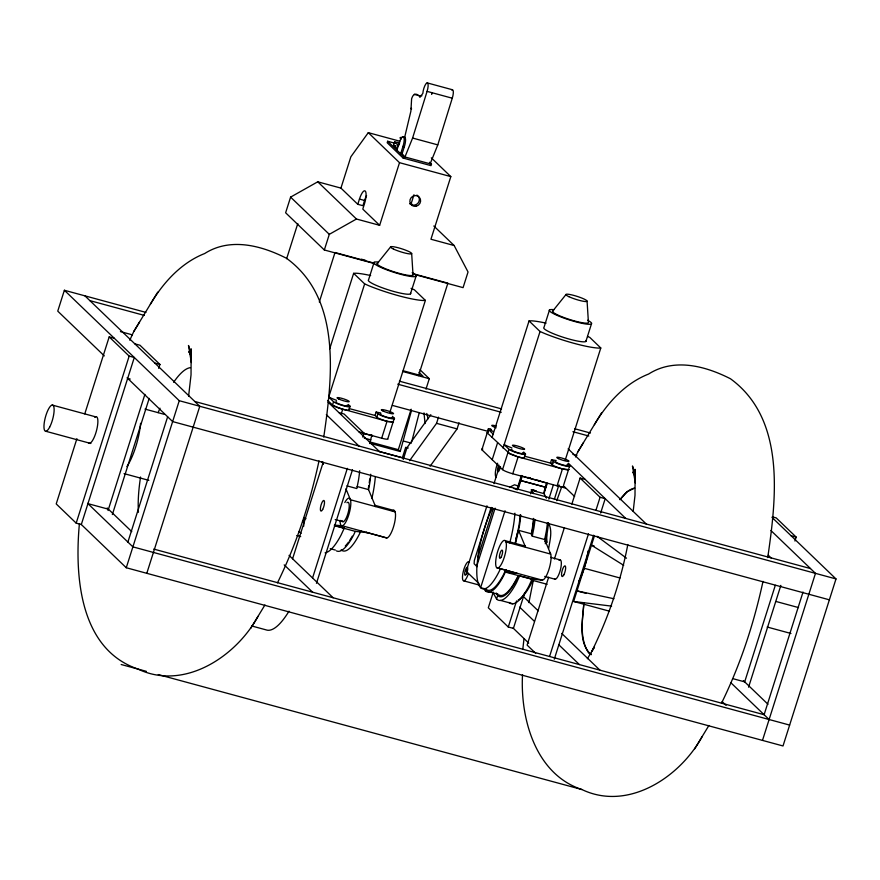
<?xml version="1.0" encoding="UTF-8"?>
<svg xmlns="http://www.w3.org/2000/svg" width="880" height="880" viewBox="0 0 880 880"><rect width="100%" height="100%" fill="white"/><g stroke="black" fill="none" stroke-linecap="round" stroke-linejoin="round"><path stroke-width="1.32" d="M303.743 526.185L303.776 520.608A54.23 15.059 -74.8 0 1 303.941 518.254M522.522 674.597C520.146 718.74 535.513 774.312 581.944 789.547C627.979 811.591 679.866 777.271 702.009 736.824M492.492 507.87A51.139 14.201 -74.8 0 0 478.291 553.949L476.96 565.708A51.139 14.201 -74.8 0 0 500.467 568.733M79.409 523.611C74.58 575.663 79.497 649.11 137.973 669.064C183.997 691.108 235.895 656.788 258.027 616.341M188.606 396.132L191.037 374.814L191.147 348.843L191.345 362.549L188.485 345.488L189.805 349.283M522.775 649.473L523.996 638.726M583.902 603.482C582.329 619.861 579.348 638.44 588.687 653.048L591.129 653.906M633.193 511.28L635.008 495.297L635.118 469.326L635.327 483.032L632.467 465.971L634.227 471.031M583.781 603.097C583.154 619.641 577.258 642.312 591.25 654.731M319.022 460.856C309.969 502.909 296.45 544.17 277.475 582.835M323.752 437.096C332.365 377.949 341.968 298.738 286.506 258.291C261.404 245.498 230.274 237.204 204.666 253.539C181.027 262.834 163.097 282.777 150.381 304.216M368.335 488.125L368.83 485.65M340.109 520.344A14.322 3.982 -74.8 0 0 341.176 525.503L386.859 537.977A14.322 3.982 -74.8 0 0 393.393 527.23A14.322 3.982 -74.8 0 0 395.131 511.874L394.438 510.609L374.869 505.296L375.551 506.561L368.544 489.61L369.435 485.155A52.91 14.696 -74.8 0 0 370.733 474.254M530.431 578.897L542.388 580.184L543.609 579.59A14.322 3.982 -74.8 0 0 549.461 567.655A14.322 3.982 -74.8 0 0 550.682 554.092L544.665 539.528L532.268 536.173L531.278 533.775L532.169 529.309A52.91 14.696 -74.8 0 0 533.456 518.419M531.542 534.391L532.62 528.935A54.23 15.059 -74.8 0 0 533.863 518.826M532.268 536.173L533.918 527.868A57.992 16.104 -74.8 0 0 535.007 519.662M528.891 602.613L533.357 580.184M544.665 539.528L546.315 531.234A57.992 16.104 -74.8 0 0 547.404 523.028M627.825 544.533C620.631 581.647 608.377 617.782 591.646 651.673L594.495 646.987L587.378 658.691M763.004 581.339C753.94 623.392 740.432 664.653 721.457 703.318M767.734 557.579C776.347 498.432 785.939 419.221 730.488 378.774C705.375 365.981 674.256 357.687 648.648 374.022C624.998 383.317 607.079 403.26 594.352 424.699M548.68 548.449C549.89 540.331 552.805 530.739 548.46 523.116M404.536 137.808L410.905 111.078L411.609 98.857A5.28 1.463 -74.8 0 1 413.072 95.667L414.7 94.259A53.284 14.795 -74.8 0 1 419.947 97.328L422.851 93.357A7.117 1.98 -74.8 0 1 426.866 82.962A7.117 1.98 -74.8 0 1 427.075 91.377L412.599 138.05L404.954 156.97L401.819 153.406M370.029 443.3L400.213 451.495L411.444 410.674M411.675 441.848L419.243 412.786M515.229 542.96L518.837 526.361A51.139 14.201 -74.8 0 0 520.179 514.613M515.482 543.884L519.453 525.855A52.91 14.696 -74.8 0 0 520.74 514.965M546.458 498.102L543.686 493.02L545.556 487.014L544.467 490.545M530.486 493.812L531.619 490.259L544.016 493.625L547.316 483.164L521.741 476.014L517.44 489.72L513.711 488.422M430.155 163.801L437.789 144.881L452.265 98.208A7.117 1.98 -74.8 0 0 451.748 90.002M516.956 489.555L521.345 475.629M522.126 476.388L518.122 489.126M145.937 312.4L64.372 290.268L57.75 311.146L104.302 355.894M76.901 438.68L56.21 503.921L76.186 523.138L81.312 524.524L134.299 357.489L129.173 356.103L109.186 336.897L84.766 413.886M76.186 523.138L129.173 356.103M108.042 510.521L144.892 394.383M112.354 514.525L149.193 398.387M158.708 368.368L159.951 364.452L139.975 345.246L134.849 343.849M127.897 542.069L167.64 416.79M772.024 517.418L836 578.93L783.013 745.965L126.269 567.743L179.256 400.708L64.372 290.268M146.795 573.32L199.782 406.285L84.898 295.834M366.564 195.58A11.066 3.069 -74.8 0 0 364.573 200.475L362.923 205.7L357.786 204.303L340.934 188.1L317.746 181.808L290.598 197.12L285.626 212.773L324.335 249.986L374.55 263.615M286.638 258.698L297.792 223.542M340.934 188.1L350.867 156.783L368.291 132.66L399.872 141.229M324.335 249.986L329.307 234.333L356.455 219.021L379.643 225.313L399.509 162.679L368.291 132.66M319.308 302.005L335.005 252.527L374.374 263.208M357.786 204.303L359.447 199.089A11.066 3.069 -74.8 0 1 365.255 191.048A11.066 3.069 -74.8 0 1 364.441 203.885L362.791 209.11L379.643 225.313M395.252 143.319L387.651 141.251L387.178 142.736L403.15 158.081L431.024 165.649L431.486 164.175L429.506 162.272M394.636 141.922L397.936 145.09L396.836 148.555L393.536 145.387L394.636 141.922L399.674 142.714M329.714 348.766L353.639 273.328L355.949 273.218A41.173 5.94 17.6 0 1 370.656 275.55M396.924 150.172L399.278 142.78A8.239 2.288 -74.8 0 1 402.336 136.95L403.601 136.796L404.195 138.732A8.239 2.288 -74.8 0 1 402.996 146.355L400.642 153.747L401.984 154.11L404.338 146.718A8.239 2.288 -74.8 0 0 405.537 139.095L404.943 137.159L403.678 137.313M403.15 158.081L403.612 156.607L387.651 141.251M327.569 400.411L333.289 405.713L342.705 409.288A8.855 1.276 17.6 0 0 348.909 409.596L349.998 406.175A8.855 1.276 17.6 0 1 343.783 405.867A8.855 1.276 17.6 0 1 333.575 401.72L328.735 397.067L364.639 283.899L353.639 273.328M374.121 262.306L368.555 279.84A22.22 3.212 17.6 0 0 389.026 290.07A22.22 3.212 17.6 0 0 410.597 293.029M333.575 401.72L332.497 405.141L338.327 407.924L388.091 421.597L393.481 422.048L387.035 421.322A8.855 1.276 17.6 0 1 376.827 417.175L375.045 415.459L349.382 408.639M292.589 558.778L323.224 462.209M341.055 414.491L342.705 409.288M411.576 202.356L413.985 194.744M312.565 577.984L347.336 468.369M316.459 583.297L352.473 469.766M362.813 437.14L364.056 433.224L344.08 414.018L338.954 412.621M410.465 293.865L416.031 276.331M375.045 415.459L376.134 412.038A32.087 4.631 17.6 0 0 380.743 412.94M431.31 157.839L450.824 176.605L430.947 239.239L454.146 245.531L468.039 271.986L463.078 287.639L414.183 274.373M376.827 417.175L377.916 413.743L376.134 412.038M363.242 433.213L381.678 438.207L387.035 421.322M389.895 412.247L425.381 300.377L414.392 289.817L411.048 288.354M392.392 416.339L394.328 418.209L387.882 438.515A8.855 1.276 17.6 0 1 381.678 438.207M418.55 375.617L447.887 283.151L415.063 274.252M400.213 451.495L398.321 449.669L411.158 409.211M403.282 459.404L407 447.667L430.837 414.689M425.986 389.147L429.297 378.708L419.936 369.699M409.574 460.68L436.557 423.335L438.515 417.153M430.089 466.246L457.083 428.901L459.041 422.73M524.788 456.247L550.462 463.067L552.233 464.772A8.855 1.276 17.6 0 0 562.441 468.919L557.084 485.815A8.855 1.276 17.6 0 0 563.299 486.123L565.29 488.037L512.754 473.781A8.855 1.276 17.6 0 1 502.546 469.634L481.866 449.757L488.312 429.44A8.855 1.276 17.6 0 1 490.688 428.89M492.063 437.514L529.056 320.925L531.366 320.815A41.173 5.94 17.6 0 1 546.073 323.147M492.206 459.69L497.563 442.805M503.063 448.085L540.045 331.496L529.056 320.925M486.959 505.813L466.202 571.274L479.072 583.649M493.988 483.648L499.444 466.422M549.527 309.903L543.972 327.448A22.22 3.212 17.6 0 0 564.432 337.667A22.22 3.212 17.6 0 0 586.003 340.626M502.546 469.634L508.992 449.317L504.152 444.664A32.087 4.631 17.6 0 0 511.94 447.953M491.139 507.441L474.331 560.472L474.122 563.739L477.048 566.72M477.84 557.381L493.35 508.442M495.121 508.167L476.971 565.356M512.754 473.781L518.111 456.896A8.855 1.276 17.6 0 0 524.326 457.204L525.404 453.772L523.633 452.067M505.032 510.763L480.634 587.675L485.903 589.105A51.139 14.201 -74.8 0 0 503.536 574.596L505.637 570.031M485.903 589.105L485.364 590.777L498.08 594.22L496.562 599.027L493.768 593.901M493.273 592.13L488.301 607.783L508.277 627L513.414 628.386L524.59 593.153M516.582 536.25L517.363 533.764M530.871 578.941L505.318 572.077L506 569.91M515.977 538.472L518.562 530.321L531.278 533.775M585.882 341.462L591.448 323.928M556.16 460.537A32.087 4.631 17.6 0 1 551.54 459.646L550.462 463.067A32.087 4.631 17.6 0 0 552.849 463.551M552.233 464.772L553.322 461.351L551.54 459.646M508.277 627L516.56 600.897M548.845 499.114L553.399 484.759M565.312 459.844L600.798 347.985L589.798 337.414L587.576 336.435M554.389 499.202L558.943 484.847M563.706 484.825L568.656 469.227M569.019 468.083L569.734 465.806L567.798 463.947M548.636 577.247L527.109 645.095L535.678 653.334M554.433 558.976L564.366 527.659M571.824 504.163L580.096 478.071L585.233 479.457M549.571 656.48L588.489 533.808M595.936 510.323L600.072 497.277L580.096 478.071M554.29 659.175L593.615 535.205M600.655 513.018L605.209 498.663L600.072 497.277M609.235 611.127L573.628 601.458L594.44 535.821M775.313 585.299L744.689 681.868L733.139 678.733M748.572 687.181L780.857 585.387M794.937 541.024L796.18 537.108L776.204 517.902L772.354 516.857M803.033 592.053L764.115 714.714L153.725 549.076M762.487 740.399L815.474 573.364L770.913 530.519M369.688 443.542L371.789 435.314M556.754 500.654L561.715 486.849M129.778 340.208L133.793 331.485L157.729 292.127M386.859 537.977L366.289 532.312L367.279 532.664L355.3 531.366L353.606 535.051A52.91 14.696 -74.8 0 1 336.457 550.869M506.418 569.679L503.624 575.762A52.91 14.696 -74.8 0 1 485.364 590.777L484.121 588.478M508.959 602.393A57.992 16.104 -74.8 0 0 528.968 585.937L532.125 579.073L518.463 575.575L516.395 580.085A54.23 15.059 -74.8 0 1 497.684 595.474L496.375 593.087M519.717 575.707L516.571 582.571A57.992 16.104 -74.8 0 1 496.562 599.027M575.476 456.951L577.775 451.968L601.711 412.61M334.367 525.415L344.289 528.099L341.121 534.963A57.992 16.104 -74.8 0 1 325.094 552.805M545.259 543.785L546.909 540.65L546.469 534.347M250.668 628.419L264.935 604.978M694.65 748.902L708.917 725.461M133.793 331.485L139.502 322.113M577.775 451.968L583.473 442.596M568.843 469.458L567.028 469.876L562.441 468.919L517.022 456.588L510.004 454.003L487.223 432.861L487.707 432.157M377.124 263.692L390.555 246.961M552.541 311.289L565.972 294.569M620.125 499.4C623.92 494.582 628.32 489.302 634.656 488.103M619.971 499.73L627.154 491.744L634.491 488.147M568.887 469.645L562.441 468.919M535.095 578.908L531.993 580.096M509.652 487.201L514.547 484.77L518.518 486.156M425.381 300.377L423.071 300.498A41.173 5.94 17.6 0 1 369.094 285.846L364.639 283.899M600.798 347.985L598.488 348.095A41.173 5.94 17.6 0 1 544.5 333.443L540.045 331.496M488.213 432.157L487.223 432.861M518.463 575.575L516.34 579.216A52.91 14.696 -74.8 0 1 499.18 595.034M334.455 525.019L342.177 525.855L343.365 525.25A14.322 3.982 -74.8 0 0 349.228 513.315A14.322 3.982 -74.8 0 0 350.438 499.752L345.928 488.829M344.289 528.099L342.584 527.923M505.318 572.077L517.286 573.375L496.727 567.71A14.322 3.982 -74.8 0 1 497.783 551.1A14.322 3.982 -74.8 0 1 505.296 540.694L524.876 546.007L525.569 547.272L550.682 554.092L549.989 552.827M573.628 601.458L611.6 606.133M305.965 518.694L303.93 517.913M393.536 145.387L396.055 145.783M613.943 598.741L576.972 590.898L586.179 593.395M537.636 480.282L540.287 480.997M531.773 489.72L535.755 490.787M427.152 82.885L452.342 89.727M427.075 91.377L452.265 98.208M414.227 94.369L418.11 95.425M412.599 138.05L437.789 144.881M404.283 137.016L402.941 136.642L405.361 138.05M402.996 146.355L404.338 146.718M403.612 156.607L431.486 164.175M399.509 162.679L450.824 176.605M359.447 199.089L364.573 200.475M361.328 259.171L365.31 260.249M403.216 370.766L422.917 376.112L418.979 372.317M402.809 371.514L429.297 378.708M399.377 381.172L501.556 408.903M574.541 428.703L590.458 433.026M89.892 300.63L144.298 315.403M397.738 384.175L501.248 412.269M572.902 431.706L588.819 436.029M120.428 331.595L132.363 334.84M392.447 405.416L487.982 431.343M572.913 454.388L576.895 455.466M436.557 423.335L457.083 428.901M109.186 336.897L114.323 338.283M154.825 363.066L159.951 364.452M791.043 535.711L796.18 537.108M403.535 441.056L411.323 443.168M527.956 477.422L530.607 478.137M358.93 431.838L364.056 433.224M528.11 477.741L530.662 478.434M408.265 448.008L405.691 447.304L402.38 457.743L378.686 451.319M369.446 441.826L398.321 449.669M127.677 378.367L130.24 379.071M536.228 490.963L531.267 489.621L533.456 493.614M194.777 401.478L810.48 568.568M179.256 400.708L836 578.93M145.002 409.101L164.593 414.414M829.378 599.819L172.634 421.586L127.072 377.795M594.099 545.93L591.47 545.215L623.7 565.334M357.104 486.508L368.544 489.61M52.173 405.042L95.788 416.878M776.072 601.491L798.534 607.585M346.907 485.87L356.829 488.554L358.479 480.26A57.992 16.104 -74.8 0 0 359.689 470.734M544.896 541.431L547.514 542.135M395.131 511.874L350.438 499.752L349.745 498.487A14.322 3.982 -74.8 0 0 344.806 502.557M505.296 540.694L505.989 541.959L525.569 547.272L518.562 530.321M550.66 557.348L559.9 559.856M584.155 568.271L620.004 577.995M45.914 431.299L90.849 443.487M767.173 627.022L790.955 633.479M335.225 519.563L343.145 521.708M544.709 576.411L555.269 579.271M496.727 567.71L542.388 580.184L541.398 579.843M335.148 525.899L355.3 531.366M531.421 580.03L547.151 584.298M124.058 473.627L148.863 480.359M296.747 535.546L300.718 536.624M463.903 580.91L479.776 585.211M330.264 548.68L335.357 550.066M500.544 600.413L512.93 603.779M87.934 503.646L108.46 509.212M789.635 725.087L132.891 546.865L87.637 503.36M251.647 625.955L266.222 629.904A86.328 23.98 -74.8 0 0 289.014 611.16M121.187 664.51L146.344 671.341M158.257 674.575L581.944 789.547M362.956 433.169L372.196 435.71M364.265 438.075L370.887 439.901M518.111 456.896L507.903 452.738M321.882 461.626L323.334 464.332M597.003 536.272L626.505 558.206M433.818 225.995L454.146 245.531M768.251 555.203L771.221 558.063M317.746 181.808L356.455 219.021M568.128 448.844L646.294 524.007M568.381 463.254L625.768 518.441M290.598 197.12L329.307 234.333M563.739 486.035L574.618 496.507M488.312 429.44L493.152 434.093M743.402 680.636L767.998 704.275M521.092 475.475L521.906 476.267M730.741 682.627L769.109 719.521M722.15 701.613L726.088 705.397M348.227 404.47L349.998 406.175M371.701 434.94L372.515 435.732M328.042 402.138L379.489 451.605M523.523 596.695L538.219 610.819M561.726 633.424L599.929 670.164M326.315 414.645L358.974 446.039M519.651 607.134L534.347 621.269M558.833 644.809L579.414 664.587M513.029 628.012L528.704 643.082M302.522 521.246L303.765 522.445M299.145 531.487L301.081 533.346M289.047 555.379L333.124 597.762M284.196 564.872L312.609 592.185M107.173 507.98L131.769 531.63M81.015 524.238L126.269 567.743M635.162 475.409L632.83 472.153L634.667 475.53M190.399 353.848L188.848 351.67L190.696 355.047M426.767 413.446L428.109 418.759M423.995 412.896L425.051 423.555M587.081 301.191L588.434 322.542A18.821 2.717 17.6 0 1 567.732 318.879A18.821 2.717 17.6 0 1 553.256 310.772M411.675 253.583L413.028 274.945M409.739 203.775A11.066 3.069 -74.8 0 1 411.972 204.556M416.911 195.074A5.533 5.258 -46.1 0 1 418.088 203.038A5.533 5.258 -46.1 0 1 409.981 203.577M399.355 144.749A10.34 1.496 17.6 0 1 399.586 143.264M401.203 138.93A10.34 1.496 17.6 0 1 401.423 137.445M411.609 108.9A6.358 0.671 13.4 0 1 411.202 108.284M432.245 92.774A7.117 1.98 -74.8 0 1 431.629 94.457M419.87 95.667A53.284 14.795 -74.8 0 1 421.883 95.777M496.056 477.125A9.966 2.761 -74.8 0 1 497.64 463.21M505.989 541.959A14.322 3.982 -74.8 0 1 504.251 557.315A14.322 3.982 -74.8 0 1 497.706 568.062M522.687 546.271A14.322 3.982 -74.8 0 1 524.876 546.007M500.467 466.554A4.136 1.155 -74.8 0 1 497.794 471.636A4.136 1.155 -74.8 0 1 498.85 465.003M468.446 573.43A9.966 2.772 -74.8 0 1 463.221 580.668A9.966 2.772 -74.8 0 1 463.947 569.107A9.966 2.772 -74.8 0 1 469.183 561.88M548.438 522.775A54.23 15.059 -74.8 0 1 545.358 542.674M533.291 579.348A54.23 15.059 -74.8 0 1 518.177 600.039M514.91 513.183A51.139 14.201 -74.8 0 1 509.729 542.85M559.053 560.274A10.043 2.783 -74.8 0 1 560.549 569.217A10.043 2.783 -74.8 0 1 554.587 579.029M587.609 320.243A22.22 3.212 17.6 0 1 584.452 323.774A22.22 3.212 17.6 0 1 555.808 314.787A22.22 3.212 17.6 0 1 553.96 309.683M493.339 431.508A6.424 0.924 17.6 0 1 491.293 429.539M569.734 465.806A8.855 1.276 17.6 0 1 563.53 465.498A8.855 1.276 17.6 0 1 553.322 461.351M566.907 464.772A6.424 0.924 17.6 0 1 562.188 464.75A6.424 0.924 17.6 0 1 555.654 461.483M525.404 453.772A8.855 1.276 17.6 0 1 519.2 453.464A8.855 1.276 17.6 0 1 508.992 449.317M522.577 452.749A6.424 0.924 17.6 0 1 517.055 452.474A6.424 0.924 17.6 0 1 511.962 449.416M496.155 427.801A6.424 0.924 17.6 0 1 491.744 425.491A6.424 0.924 17.6 0 1 496.419 426.019M481.866 449.757A8.855 1.276 17.6 0 1 482.856 449.053M346.929 502.711A10.043 2.783 -74.8 0 1 348.106 512.919A10.043 2.783 -74.8 0 1 341.979 520.586M392.249 510.873A14.322 3.982 -74.8 0 1 394.438 510.609M375.342 476.553A51.139 14.201 -74.8 0 1 371.855 498.542M360.976 530.882A51.139 14.201 -74.8 0 1 341.143 549.824M369.721 478.94A51.139 14.201 -74.8 0 1 369.226 482.944M352.286 536.173A51.139 14.201 -74.8 0 1 349.767 540.309M348.524 542.113A51.139 14.201 -74.8 0 1 345.268 546.04M412.522 274.054A18.821 2.717 17.6 0 1 394.658 272.03A18.821 2.717 17.6 0 1 377.85 263.175M336.534 400.345A32.087 4.631 17.6 0 1 328.735 397.067M412.192 272.635A22.22 3.212 17.6 0 1 409.035 276.177A22.22 3.212 17.6 0 1 380.391 267.19A22.22 3.212 17.6 0 1 378.554 262.086M347.16 405.141A6.424 0.924 17.6 0 1 341.649 404.877A6.424 0.924 17.6 0 1 336.556 401.819M394.328 418.209A8.855 1.276 17.6 0 1 388.113 417.901A8.855 1.276 17.6 0 1 377.916 413.743M392.073 417.593A6.424 0.924 17.6 0 1 385.176 416.647A6.424 0.924 17.6 0 1 380.886 413.853M94.71 417.208A13.838 3.839 -74.8 0 1 96.778 429.539A13.838 3.839 -74.8 0 1 88.55 443.058M138.435 512.292A86.328 23.98 -74.8 0 1 140.547 477.015M158.147 412.632A86.328 23.98 -74.8 0 1 159.995 408.188M173.646 382.305A86.328 23.98 -74.8 0 1 190.454 367.642M140.558 423.313A34.089 9.471 -74.8 0 1 126.885 466.609M588.104 550.913A29.887 8.305 -74.8 0 1 578.765 581.438M546.59 483.824L545.93 485.914L546.557 483.857M546.007 487.344L520.839 480.601L546.007 487.344M416.361 206.173A5.533 5.258 -46.1 0 0 419.232 197.131A5.533 5.258 -46.1 0 0 410.102 199.562A5.533 5.258 -46.1 0 0 416.361 206.173M563.849 574.838A5.533 1.54 -74.8 0 0 565.246 565.972A5.533 1.54 -74.8 0 0 561.682 572.759A5.533 1.54 -74.8 0 0 563.849 574.838M466.389 574.002A4.136 1.155 -74.8 0 0 467.434 567.369A4.136 1.155 -74.8 0 0 464.772 572.451A4.136 1.155 -74.8 0 0 466.389 574.002M501.204 557.029A4.268 1.188 -74.8 0 0 502.293 550.176A4.268 1.188 -74.8 0 0 499.532 555.423A4.268 1.188 -74.8 0 0 501.204 557.029M568.887 296.67A11.066 1.595 17.6 0 0 586.663 301.488A11.066 1.595 17.6 0 0 574.035 295.471A11.066 1.595 17.6 0 0 568.887 296.67M514.118 446.589A6.424 0.924 17.6 0 0 524.425 449.383A6.424 0.924 17.6 0 0 517.099 445.896A6.424 0.924 17.6 0 0 514.118 446.589M558.448 458.612A6.424 0.924 17.6 0 0 568.755 461.417A6.424 0.924 17.6 0 0 561.429 457.93A6.424 0.924 17.6 0 0 558.448 458.612M393.481 249.062A11.066 1.595 17.6 0 0 411.257 253.891A11.066 1.595 17.6 0 0 398.618 247.874A11.066 1.595 17.6 0 0 393.481 249.062M383.042 411.015A6.424 0.924 17.6 0 0 393.349 413.809A6.424 0.924 17.6 0 0 386.023 410.322A6.424 0.924 17.6 0 0 383.042 411.015M338.712 398.981A6.424 0.924 17.6 0 0 349.019 401.786A6.424 0.924 17.6 0 0 341.693 398.299A6.424 0.924 17.6 0 0 338.712 398.981M322.696 509.399A5.533 1.54 -74.8 0 0 324.104 500.533A5.533 1.54 -74.8 0 0 320.529 507.32A5.533 1.54 -74.8 0 0 322.696 509.399M49.665 427.119A13.574 3.773 -74.8 0 0 53.108 405.372A13.574 3.773 -74.8 0 0 44.363 422.015A13.574 3.773 -74.8 0 0 49.665 427.119"/></g></svg>
